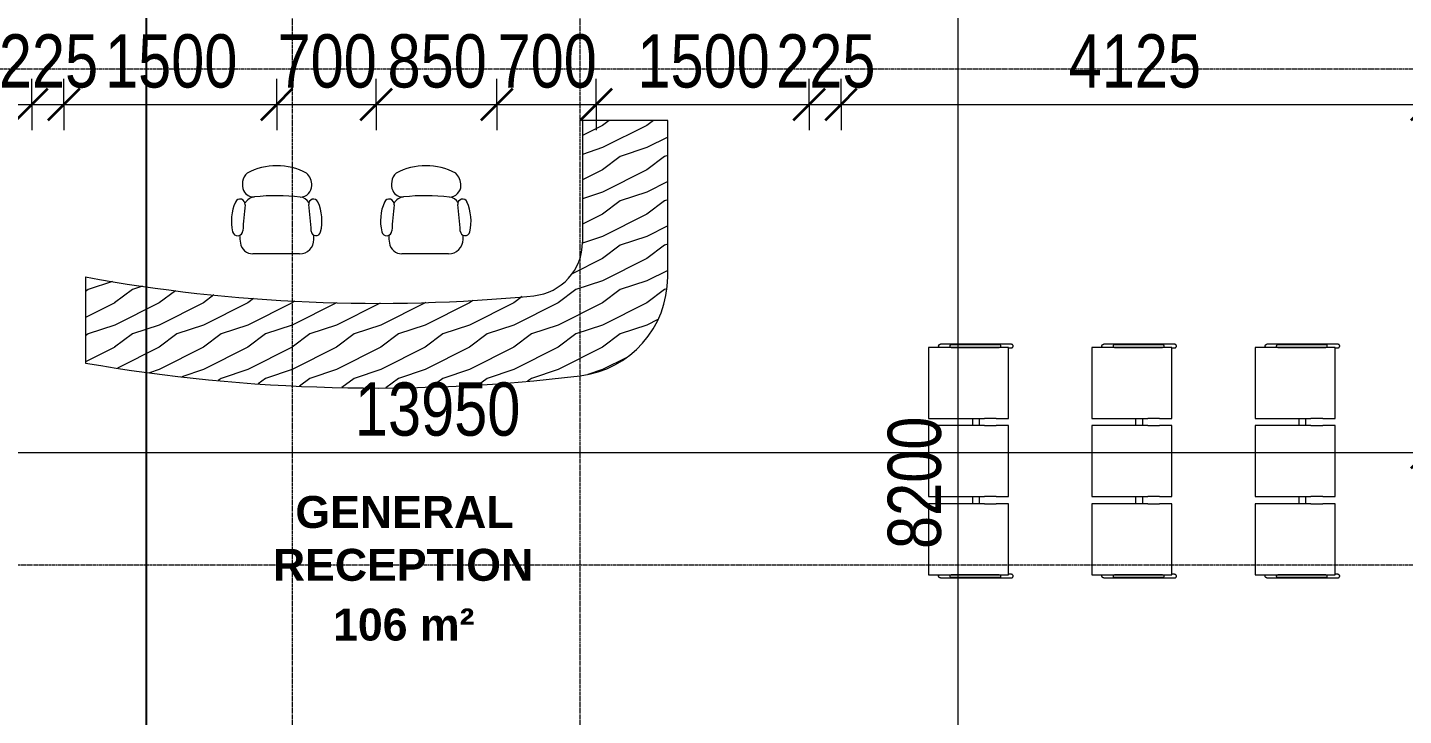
# Model space of a CAD drawing. Header units: millimetres. Extents: x -35190 to 411743, y -233114 to 23872.
# Drawn here: x 12194 to 21886, y -13307 to -8462 of the extents above; entities that cross this region are included whole.
import ezdxf

# ---------------------------------------------------------------- set-up
doc = ezdxf.new("R2010")
doc.units = ezdxf.units.MM
doc.linetypes.add('Grid Line', pattern=[22.225, 12.7, -3.175, 3.175, -3.175])
for name, color, linetype, lineweight in [('A-ANNO-DIMS', 211, 'Continuous', 9), ('A-ANNO-DIMS-75', 211, 'Continuous', 9), ('A-AREA-IDEN', 2, 'Continuous', 9), ('A-DETL-GENF', 92, 'Continuous', 18), ('A-DETL-THIN', 151, 'Continuous', 18), ('I-FURN', 30, 'Continuous', 18), ('S-GRID', 1, 'Continuous', 9)]:
    doc.layers.add(name, color=color, linetype=linetype, lineweight=lineweight)
doc.styles.add('Arial_3', font='arial.ttf', dxfattribs={"width": 0.8, "height": 375})
doc.styles.add('Arial_B', font='arialbd.ttf', dxfattribs={"height": 225})
doc.dimstyles.new('main_4_5mm', dxfattribs={"dimscale": 304.8, "dimtxt": 382.597275, "dimasz": 0.738189, "dimexe": 0.590551, "dimexo": 0.0625, "dimgap": 0.024606, "dimtad": 1, "dimdec": 0, "dimzin": 0, "dimdsep": 46, "dimtxsty": 'Arial_3', "dimblk1": 'OBLIQUE', "dimblk2": 'OBLIQUE', "dimsah": 1, "dimcen": 0.09, "dimdle": 0.590551, "dimazin": 0, "dimtfac": 1, "dimtdec": 4, "dimtix": 1, "dimtmove": 0, "dimatfit": 3, "dimfxl": 0.590551, "dimfxlon": 1, "dimtvp": 1, "dimtolj": 1, "dimtzin": 0, "dimarcsym": 2})
doc.dimstyles.new('main_4_5mm_2', dxfattribs={"dimscale": 304.8, "dimtxt": 382.597275, "dimasz": 0.738189, "dimexe": 0.590551, "dimexo": 0.0625, "dimgap": 0.024606, "dimtad": 1, "dimdec": 0, "dimzin": 0, "dimdsep": 46, "dimtxsty": 'Arial_3', "dimblk1": 'OBLIQUE', "dimblk2": 'OBLIQUE', "dimsah": 1, "dimcen": 0.09, "dimdle": 0.590551, "dimazin": 0, "dimtfac": 1, "dimtdec": 4, "dimtix": 1, "dimtmove": 0, "dimatfit": 3, "dimfxl": 0.590551, "dimfxlon": 1, "dimtvp": 1, "dimtolj": 1, "dimtzin": 0, "dimarcsym": 2})

# ---------------------------------------------------------------- blocks, each defined once
blk = doc.blocks.new('Waitiing_Room_Seat_-_3St_3749 - Three Seater-552475-GROUND FLOOR')
at = {"layer": 'I-FURN'}
for p, q in [((250, 433.7), (-250, 433.7)), ((-250, 433.7), (-250, 430)), ((-250, 430), (-250, 269.7)), ((250, 430), (250, 433.7)), ((250, 40.1), (250, 430)), ((800, 433.7), (300, 433.7)), ((300, 433.7), (300, 430)), ((300, 430), (300, 40.1)), ((800, 430), (800, 433.7)), ((800, 40.1), (800, 430)), ((1350, 433.7), (850, 433.7)), ((850, 433.7), (850, 430)), ((850, 430), (850, 40.1)), ((1350, 430), (1350, 433.7)), ((1350, 269.7), (1350, 430)), ((-272.5, 350), (-272.5, 100)), ((1372.5, 100), (1372.5, 350)), ((-270, 269.7), (-270, 266.6)), ((-270, 257.4), (-270, 249.3)), ((-250, 266.6), (-250, 269.7)), ((1350, 269.7), (1350, 266.6)), ((1350, 257.4), (1350, 249.3)), ((1370, 266.6), (1370, 269.7)), ((-272.5, 100), (-272.5, -150)), ((300, 125), (250, 125)), ((850, 125), (800, 125)), ((1372.5, -150), (1372.5, 100)), ((250, 75), (300, 75)), ((250, 40.1), (250, -43.9)), ((300, -43.9), (300, 40.1)), ((800, 75), (850, 75)), ((800, 40.1), (800, -43.9)), ((850, -43.9), (850, 40.1)), ((-250, -61), (-250, -120)), ((250, -120), (250, -43.9)), ((300, -43.9), (300, -120)), ((800, -120), (800, -43.9)), ((850, -43.9), (850, -120)), ((1350, -120), (1350, -60.9)), ((-250, -120), (-250, -129.6)), ((-250, -129.6), (250, -129.6)), ((-247.5, -150), (-247.5, -129.6)), ((250, -129.6), (250, -120)), ((300, -120), (300, -129.6)), ((300, -129.6), (800, -129.6)), ((800, -129.6), (800, -120)), ((850, -120), (850, -129.6)), ((850, -129.6), (1350, -129.6)), ((1347.5, -129.6), (1347.5, -150)), ((1350, -129.6), (1350, -120))]:
    blk.add_line(p, q, dxfattribs=at)
at = {"layer": 'I-FURN', "flags": 128}
for points in [[(-270, 274.4), (-269.8, 275.9), (-269.2, 277.3), (-268.2, 278.7), (-266.9, 279.8), (-265.2, 280.8), (-263.2, 281.5), (-261, 281.9), (-258.7, 281.8), (-256.4, 281.4), (-254.4, 280.6), (-252.6, 279.5), (-251.5, 278.3), (-250.8, 277.4), (-250.2, 275.8), (-250, 274.4)], [(-270, 249.3), (-270, 266.6), (-270, 274.3), (-270, 269.7)], [(-270, 269.7), (-270, 274.3), (-270, 266.6), (-270, 249.3)], [(-270, -70.7), (-270, 8.4), (-270, 89.3), (-270, 170.2), (-270, 249.3)], [(-270, 249.3), (-270, 170.2), (-270, 89.3), (-270, 8.4), (-270, -70.7)], [(-250, 269.7), (-250, 274.3), (-250, 266.6), (-250, 249.3)], [(-250, 249.3), (-250, 266.6), (-250, 274.3), (-250, 269.7)], [(-250, 249.3), (-250, 170.2), (-250, 89.3), (-250, 8.4), (-250, -64.4)], [(-250, -64.4), (-250, 8.4), (-250, 89.3), (-250, 170.2), (-250, 249.3)], [(1350, 274.4), (1350.2, 275.9), (1350.8, 277.3), (1351.8, 278.7), (1353.1, 279.8), (1354.8, 280.8), (1356.8, 281.5), (1359, 281.9), (1361.3, 281.8), (1363.6, 281.4), (1365.6, 280.6), (1367.4, 279.5), (1368.5, 278.3), (1369.2, 277.4), (1369.8, 275.8), (1370, 274.4)], [(1350, 269.7), (1350, 274.3), (1350, 266.6), (1350, 249.3)], [(1350, 249.3), (1350, 266.6), (1350, 274.3), (1350, 269.7)], [(1350, 249.3), (1350, 170.2), (1350, 89.3), (1350, 8.4), (1350, -64.4)], [(1350, -64.4), (1350, 8.4), (1350, 89.3), (1350, 170.2), (1350, 249.3)], [(1370, 249.3), (1370, 266.6), (1370, 274.3), (1370, 269.7)], [(1370, 269.7), (1370, 274.3), (1370, 266.6), (1370, 249.3)], [(1370, -70.7), (1370, 8.4), (1370, 89.3), (1370, 170.2), (1370, 249.3)], [(1370, 249.3), (1370, 170.2), (1370, 89.3), (1370, 8.4), (1370, -70.7)]]:
    blk.add_lwpolyline(points, dxfattribs=at)
at = {"layer": 'I-FURN'}
for points, knots in [([(-272.5, 350), (-272.5, 351.1), (-272.2, 353.3), (-271.2, 355.8), (-269.9, 357.6), (-268.5, 359.3), (-266.3, 360.9), (-263.3, 362.2), (-260, 362.6), (-256.7, 362.2), (-253.7, 360.9), (-251.5, 359.3), (-250.4, 358), (-250, 357.5), (-249.9, 357.4)], [0, 0, 0, 0, 0.0833333, 0.1666667, 0.2083333, 0.25, 0.3333333, 0.4166667, 0.5, 0.5833333, 0.6666667, 0.75, 0.7916667, 0.7987111, 0.7987111, 0.7987111, 0.7987111]), ([(1349.9, 357.4), (1350, 357.5), (1350.4, 358), (1351.5, 359.3), (1353.7, 360.9), (1356.7, 362.2), (1360, 362.6), (1363.3, 362.2), (1366.3, 360.9), (1368.5, 359.3), (1369.9, 357.6), (1371.2, 355.8), (1372.2, 353.3), (1372.5, 351.1), (1372.5, 350)], [0.2012889, 0.2012889, 0.2012889, 0.2012889, 0.2083333, 0.25, 0.3333333, 0.4166667, 0.5, 0.5833333, 0.6666667, 0.75, 0.7916667, 0.8333333, 0.9166667, 1, 1, 1, 1]), ([(-272.5, 100), (-272.5, 100), (-272.3, 100), (-271.6, 100), (-271, 100), (-270.4, 100), (-270.1, 100), (-269.9, 100)], [0, 0, 0, 0, 0.0833333, 0.125, 0.1666667, 0.1875, 0.2083333, 0.2083333, 0.2083333, 0.2083333]), ([(1370, 100), (1370.3, 100), (1370.7, 100), (1371.2, 100), (1371.7, 100), (1372.3, 100), (1372.5, 100), (1372.5, 100)], [0.7955164, 0.7955164, 0.7955164, 0.7955164, 0.8333333, 0.8541667, 0.875, 0.9166667, 1, 1, 1, 1]), ([(-272.5, -150), (-272.5, -151.1), (-272.2, -153.3), (-271.2, -155.8), (-269.9, -157.6), (-268.5, -159.3), (-266.3, -160.9), (-263.3, -162.2), (-260, -162.6), (-256.7, -162.2), (-253.7, -160.9), (-251.5, -159.3), (-250.1, -157.6), (-248.8, -155.8), (-247.8, -153.3), (-247.5, -151.1), (-247.5, -150)], [0, 0, 0, 0, 0.083333, 0.166667, 0.208333, 0.25, 0.333333, 0.416667, 0.5, 0.583333, 0.666667, 0.75, 0.791667, 0.833333, 0.916667, 1, 1, 1, 1]), ([(1347.5, -150), (1347.5, -151.1), (1347.8, -153.3), (1348.8, -155.8), (1350.1, -157.6), (1351.5, -159.3), (1353.7, -160.9), (1356.7, -162.2), (1360, -162.6), (1363.3, -162.2), (1366.3, -160.9), (1368.5, -159.3), (1369.9, -157.6), (1371.2, -155.8), (1372.2, -153.3), (1372.5, -151.1), (1372.5, -150)], [0, 0, 0, 0, 0.083333, 0.166667, 0.208333, 0.25, 0.333333, 0.416667, 0.5, 0.583333, 0.666667, 0.75, 0.791667, 0.833333, 0.916667, 1, 1, 1, 1])]:
    blk.add_open_spline(points, degree=3, knots=knots, dxfattribs=at)
for points in [[(-270, 269.7), (-270, 270.1), (-269.9, 270.6), (-269.8, 271)], [(1350, 269.7), (1350, 270.1), (1350.1, 270.6), (1350.2, 271)], [(-250, -70.7), (-250, -70.9), (-250.1, -71.2), (-250.8, -71.6), (-251.9, -72), (-253.3, -72.4), (-255, -72.6), (-256.9, -72.8), (-258.9, -72.9), (-261.1, -72.9), (-263.1, -72.8), (-265, -72.6), (-266.7, -72.4), (-268.1, -72), (-269.2, -71.6), (-269.9, -71.2), (-270, -70.9), (-270, -70.7)], [(1370, -70.7), (1370, -70.9), (1369.9, -71.2), (1369.2, -71.6), (1368.1, -72), (1366.7, -72.4), (1365, -72.6), (1363.1, -72.8), (1361.1, -72.9), (1358.9, -72.9), (1356.9, -72.8), (1355, -72.6), (1353.3, -72.4), (1351.9, -72), (1350.8, -71.6), (1350.1, -71.2), (1350, -70.9), (1350, -70.7)]]:
    blk.add_open_spline(points, degree=3, dxfattribs=at)
blk = doc.blocks.new('Steelcase Turnstone - A La Carte - Seating - Task Chair - Modified Round Back-554156-GROUND FLOOR')
at = {"layer": 'I-FURN'}
blk.add_line((160.9, 9.5), (-167.8, 9.5), dxfattribs=at)
for centre, radius, start, end in [((1, 177.6), 451.9, 62.31577, 117.68423), ((-131, 498.9), 111, 134.66463, 203.63089), ((166.5, 490.6), 81.3, 270, 360), ((125.9, 490.6), 121.9, 360, 45.71904), ((-258.2, 358.9), 36, 353.25983, 156.40012), ((-164, 484.5), 75, 203.63089, 276.36911), ((-145.8, 321.6), 88.9, 96.36911, 150.17907), ((2.4, -1005.8), 1424.6, 83.38651, 96.36911), ((157, 327.3), 82.5, 31.59857, 83.38651), ((259.7, 361), 33.8, 23.84922, 186.92811), ((12.8, 240.6), 331.6, 156.40012, 193.17067), ((2857.8, -9.3), 3101.7, 173.25983, 176.66454), ((-2893.1, -22.1), 3142.2, 3.48976, 6.92811), ((-12.8, 240.6), 331.6, 346.54131, 23.84922), ((-274.9, 173.3), 36.2, 193.17067, 356.66454), ((315.7, 170.1), 577.7, 183.01685, 188.43094), ((160.9, 111.1), 101.6, 270, 359.91362), ((276.9, 171.2), 33.7, 183.48976, 346.54131), ((-922.3, 112.8), 1184.9, 359.91362, 1.35994), ((-167.8, 98.4), 88.9, 188.43094, 270)]:
    blk.add_arc(centre, radius, start, end, dxfattribs=at)
blk = doc.blocks.new('DIMBLOCK128-GROUND FLOOR')
at = {"layer": 'A-ANNO-DIMS-75', "lineweight": 35, "transparency": 16777216}
for p, q in [((18747.2, -7575.3), (18634.7, -7462.8)), ((18747.2, -7575.3), (18859.7, -7687.8)), ((18747.2, -15775.3), (18634.7, -15662.8)), ((18747.2, -15775.3), (18859.7, -15887.8))]:
    blk.add_line(p, q, dxfattribs=at)
at = {"layer": 'A-ANNO-DIMS-75', "transparency": 16777216}
for p, q in [((18747.2, -7575.3), (18567.2, -7575.3)), ((18747.2, -7575.3), (18747.2, -15955.3)), ((18747.2, -7575.3), (18927.2, -7575.3)), ((18747.2, -15775.3), (18567.2, -15775.3)), ((18747.2, -15775.3), (18927.2, -15775.3))]:
    blk.add_line(p, q, dxfattribs=at)
at = {"layer": 'A-ANNO-DIMS-75', "color": 0, "transparency": 16777216, "insert": (18252.9, -12134.4), "char_height": 375, "width": 1101.88, "attachment_point": 1, "rotation": 90, "line_spacing_factor": 0.941778, "style": 'Arial_3'}
blk.add_mtext('8200', dxfattribs=at)
blk = doc.blocks.new('_Oblique')
at = {"color": 0, "linetype": 'ByBlock', "lineweight": -2}
blk.add_line((-0.5, -0.5), (0.5, 0.5), dxfattribs=at)
blk = doc.blocks.new('DIMBLOCK129-GROUND FLOOR')
at = {"layer": 'A-ANNO-DIMS-75', "transparency": 16777216}
for p, q in [((8098.9, -11455.8), (8098.9, -11275.8)), ((22048.9, -11455.8), (22048.9, -11275.8)), ((7918.9, -11455.8), (22228.9, -11455.8)), ((8098.9, -11455.8), (8098.9, -11635.8)), ((22048.9, -11455.8), (22048.9, -11635.8))]:
    blk.add_line(p, q, dxfattribs=at)
at = {"layer": 'A-ANNO-DIMS-75', "lineweight": 35, "transparency": 16777216}
for p, q in [((8098.9, -11455.8), (8211.4, -11343.3)), ((22048.9, -11455.8), (22161.4, -11343.3)), ((8098.9, -11455.8), (7986.4, -11568.3)), ((22048.9, -11455.8), (21936.4, -11568.3))]:
    blk.add_line(p, q, dxfattribs=at)
at = {"layer": 'A-ANNO-DIMS-75', "color": 0, "transparency": 16777216, "insert": (14500, -10961.4), "char_height": 375, "width": 1377.35, "attachment_point": 1, "line_spacing_factor": 0.941778, "style": 'Arial_3'}
blk.add_mtext('13950', dxfattribs=at)
blk = doc.blocks.new('DIMBLOCK523-GROUND FLOOR')
at = {"layer": 'A-ANNO-DIMS-75', "transparency": 16777216}
for p, q in [((8098.9, -9004.2), (8098.9, -8824.2)), ((12223.9, -9004.2), (12223.9, -8824.2)), ((7918.9, -9004.2), (12223.9, -9004.2)), ((8098.9, -9004.2), (8098.9, -9184.2)), ((12223.9, -9004.2), (12223.9, -9184.2))]:
    blk.add_line(p, q, dxfattribs=at)
at = {"layer": 'A-ANNO-DIMS-75', "lineweight": 35, "transparency": 16777216}
for p, q in [((8098.9, -9004.2), (8211.4, -8891.7)), ((12223.9, -9004.2), (12336.4, -8891.7)), ((8098.9, -9004.2), (7986.4, -9116.7)), ((12223.9, -9004.2), (12111.4, -9116.7))]:
    blk.add_line(p, q, dxfattribs=at)
at = {"layer": 'A-ANNO-DIMS-75', "color": 0, "transparency": 16777216, "insert": (9702.3, -8509.9), "char_height": 375, "width": 1101.88, "attachment_point": 1, "line_spacing_factor": 0.941778, "style": 'Arial_3'}
blk.add_mtext('4125', dxfattribs=at)
blk = doc.blocks.new('DIMBLOCK524-GROUND FLOOR')
at = {"layer": 'A-ANNO-DIMS-75', "transparency": 16777216}
for p, q in [((12223.9, -9004.2), (12223.9, -8824.2)), ((12448.9, -9004.2), (12448.9, -8824.2)), ((12223.9, -9004.2), (12448.9, -9004.2)), ((12223.9, -9004.2), (12223.9, -9184.2)), ((12448.9, -9004.2), (12448.9, -9184.2))]:
    blk.add_line(p, q, dxfattribs=at)
at = {"layer": 'A-ANNO-DIMS-75', "lineweight": 35, "transparency": 16777216}
for p, q in [((12223.9, -9004.2), (12336.4, -8891.7)), ((12448.9, -9004.2), (12561.4, -8891.7)), ((12223.9, -9004.2), (12111.4, -9116.7)), ((12448.9, -9004.2), (12336.4, -9116.7))]:
    blk.add_line(p, q, dxfattribs=at)
at = {"layer": 'A-ANNO-DIMS-75', "color": 0, "transparency": 16777216, "insert": (11992.1, -8509.9), "char_height": 375, "width": 826.41, "attachment_point": 1, "line_spacing_factor": 0.941778, "style": 'Arial_3'}
blk.add_mtext('225', dxfattribs=at)
blk = doc.blocks.new('DIMBLOCK525-GROUND FLOOR')
at = {"layer": 'A-ANNO-DIMS-75', "transparency": 16777216}
for p, q in [((12448.9, -9004.2), (12448.9, -8824.2)), ((13948.9, -9004.2), (13948.9, -8824.2)), ((12448.9, -9004.2), (13948.9, -9004.2)), ((12448.9, -9004.2), (12448.9, -9184.2)), ((13948.9, -9004.2), (13948.9, -9184.2))]:
    blk.add_line(p, q, dxfattribs=at)
at = {"layer": 'A-ANNO-DIMS-75', "lineweight": 35, "transparency": 16777216}
for p, q in [((12448.9, -9004.2), (12561.4, -8891.7)), ((13948.9, -9004.2), (14061.4, -8891.7)), ((12448.9, -9004.2), (12336.4, -9116.7)), ((13948.9, -9004.2), (13836.4, -9116.7))]:
    blk.add_line(p, q, dxfattribs=at)
at = {"layer": 'A-ANNO-DIMS-75', "color": 0, "transparency": 16777216, "insert": (12739.8, -8509.9), "char_height": 375, "width": 1101.88, "attachment_point": 1, "line_spacing_factor": 0.941778, "style": 'Arial_3'}
blk.add_mtext('1500', dxfattribs=at)
blk = doc.blocks.new('DIMBLOCK526-GROUND FLOOR')
at = {"layer": 'A-ANNO-DIMS-75', "transparency": 16777216}
for p, q in [((13948.9, -9004.2), (13948.9, -8824.2)), ((14648.9, -9004.2), (14648.9, -8824.2)), ((13948.9, -9004.2), (14648.9, -9004.2)), ((13948.9, -9004.2), (13948.9, -9184.2)), ((14648.9, -9004.2), (14648.9, -9184.2))]:
    blk.add_line(p, q, dxfattribs=at)
at = {"layer": 'A-ANNO-DIMS-75', "lineweight": 35, "transparency": 16777216}
for p, q in [((13948.9, -9004.2), (14061.4, -8891.7)), ((14648.9, -9004.2), (14761.4, -8891.7)), ((13948.9, -9004.2), (13836.4, -9116.7)), ((14648.9, -9004.2), (14536.4, -9116.7))]:
    blk.add_line(p, q, dxfattribs=at)
at = {"layer": 'A-ANNO-DIMS-75', "color": 0, "transparency": 16777216, "insert": (13954.6, -8509.9), "char_height": 375, "width": 826.41, "attachment_point": 1, "line_spacing_factor": 0.941778, "style": 'Arial_3'}
blk.add_mtext('700', dxfattribs=at)
blk = doc.blocks.new('DIMBLOCK527-GROUND FLOOR')
at = {"layer": 'A-ANNO-DIMS-75', "transparency": 16777216}
for p, q in [((14648.9, -9004.2), (14648.9, -8824.2)), ((15498.9, -9004.2), (15498.9, -8824.2)), ((14648.9, -9004.2), (15498.9, -9004.2)), ((14648.9, -9004.2), (14648.9, -9184.2)), ((15498.9, -9004.2), (15498.9, -9184.2))]:
    blk.add_line(p, q, dxfattribs=at)
at = {"layer": 'A-ANNO-DIMS-75', "lineweight": 35, "transparency": 16777216}
for p, q in [((14648.9, -9004.2), (14761.4, -8891.7)), ((15498.9, -9004.2), (15611.4, -8891.7)), ((14648.9, -9004.2), (14536.4, -9116.7)), ((15498.9, -9004.2), (15386.4, -9116.7))]:
    blk.add_line(p, q, dxfattribs=at)
at = {"layer": 'A-ANNO-DIMS-75', "color": 0, "transparency": 16777216, "insert": (14729.6, -8509.9), "char_height": 375, "width": 826.41, "attachment_point": 1, "line_spacing_factor": 0.941778, "style": 'Arial_3'}
blk.add_mtext('850', dxfattribs=at)
blk = doc.blocks.new('DIMBLOCK528-GROUND FLOOR')
at = {"layer": 'A-ANNO-DIMS-75', "transparency": 16777216}
for p, q in [((15498.9, -9004.2), (15498.9, -8824.2)), ((16198.9, -9004.2), (16198.9, -8824.2)), ((15498.9, -9004.2), (16198.9, -9004.2)), ((15498.9, -9004.2), (15498.9, -9184.2)), ((16198.9, -9004.2), (16198.9, -9184.2))]:
    blk.add_line(p, q, dxfattribs=at)
at = {"layer": 'A-ANNO-DIMS-75', "lineweight": 35, "transparency": 16777216}
for p, q in [((15498.9, -9004.2), (15611.4, -8891.7)), ((16198.9, -9004.2), (16311.4, -8891.7)), ((15498.9, -9004.2), (15386.4, -9116.7)), ((16198.9, -9004.2), (16086.4, -9116.7))]:
    blk.add_line(p, q, dxfattribs=at)
at = {"layer": 'A-ANNO-DIMS-75', "color": 0, "transparency": 16777216, "insert": (15504.6, -8509.9), "char_height": 375, "width": 826.41, "attachment_point": 1, "line_spacing_factor": 0.941778, "style": 'Arial_3'}
blk.add_mtext('700', dxfattribs=at)
blk = doc.blocks.new('DIMBLOCK529-GROUND FLOOR')
at = {"layer": 'A-ANNO-DIMS-75', "transparency": 16777216}
for p, q in [((16198.9, -9004.2), (16198.9, -8824.2)), ((17698.9, -9004.2), (17698.9, -8824.2)), ((16198.9, -9004.2), (17698.9, -9004.2)), ((16198.9, -9004.2), (16198.9, -9184.2)), ((17698.9, -9004.2), (17698.9, -9184.2))]:
    blk.add_line(p, q, dxfattribs=at)
at = {"layer": 'A-ANNO-DIMS-75', "lineweight": 35, "transparency": 16777216}
for p, q in [((16198.9, -9004.2), (16311.4, -8891.7)), ((17698.9, -9004.2), (17811.4, -8891.7)), ((16198.9, -9004.2), (16086.4, -9116.7)), ((17698.9, -9004.2), (17586.4, -9116.7))]:
    blk.add_line(p, q, dxfattribs=at)
at = {"layer": 'A-ANNO-DIMS-75', "color": 0, "transparency": 16777216, "insert": (16489.8, -8509.9), "char_height": 375, "width": 1101.88, "attachment_point": 1, "line_spacing_factor": 0.941778, "style": 'Arial_3'}
blk.add_mtext('1500', dxfattribs=at)
blk = doc.blocks.new('DIMBLOCK530-GROUND FLOOR')
at = {"layer": 'A-ANNO-DIMS-75', "transparency": 16777216}
for p, q in [((17698.9, -9004.2), (17698.9, -8824.2)), ((17923.9, -9004.2), (17923.9, -8824.2)), ((17698.9, -9004.2), (17923.9, -9004.2)), ((17698.9, -9004.2), (17698.9, -9184.2)), ((17923.9, -9004.2), (17923.9, -9184.2))]:
    blk.add_line(p, q, dxfattribs=at)
at = {"layer": 'A-ANNO-DIMS-75', "lineweight": 35, "transparency": 16777216}
for p, q in [((17698.9, -9004.2), (17811.4, -8891.7)), ((17923.9, -9004.2), (18036.4, -8891.7)), ((17698.9, -9004.2), (17586.4, -9116.7)), ((17923.9, -9004.2), (17811.4, -9116.7))]:
    blk.add_line(p, q, dxfattribs=at)
at = {"layer": 'A-ANNO-DIMS-75', "color": 0, "transparency": 16777216, "insert": (17467.1, -8509.9), "char_height": 375, "width": 826.41, "attachment_point": 1, "line_spacing_factor": 0.941778, "style": 'Arial_3'}
blk.add_mtext('225', dxfattribs=at)
blk = doc.blocks.new('DIMBLOCK531-GROUND FLOOR')
at = {"layer": 'A-ANNO-DIMS-75', "transparency": 16777216}
for p, q in [((17923.9, -9004.2), (17923.9, -8824.2)), ((22048.9, -9004.2), (22048.9, -8824.2)), ((17923.9, -9004.2), (22228.9, -9004.2)), ((17923.9, -9004.2), (17923.9, -9184.2)), ((22048.9, -9004.2), (22048.9, -9184.2))]:
    blk.add_line(p, q, dxfattribs=at)
at = {"layer": 'A-ANNO-DIMS-75', "lineweight": 35, "transparency": 16777216}
for p, q in [((17923.9, -9004.2), (18036.4, -8891.7)), ((22048.9, -9004.2), (22161.4, -8891.7)), ((17923.9, -9004.2), (17811.4, -9116.7)), ((22048.9, -9004.2), (21936.4, -9116.7))]:
    blk.add_line(p, q, dxfattribs=at)
at = {"layer": 'A-ANNO-DIMS-75', "color": 0, "transparency": 16777216, "insert": (19527.3, -8509.9), "char_height": 375, "width": 1101.88, "attachment_point": 1, "line_spacing_factor": 0.941778, "style": 'Arial_3'}
blk.add_mtext('4125', dxfattribs=at)

msp = doc.modelspace()

# ---------------------------------------------------------------- hatches: boundary and pattern name
at = {"layer": 'A-DETL-GENF'}
h = msp.add_hatch(dxfattribs=at)
h.set_pattern_fill('FP_52', color=253, style=0, pattern_type=2)
h.set_pattern_definition([(216.87, (124.95, 312.375), (937.12388, 624.75167), [156.188, -1405.688]), (206.565, (312.38, 218.66), (-312.3754, -312.3744), [349.246, -349.246]), (198.435, (312.375, 62.475), (-624.7491, -312.3757), [197.563, -790.253])])
h.paths.add_polyline_path([(14535, -11000.3), (14923.4, -10997.8), (15311.6, -10982.8), (15699.1, -10955.2), (16085.5, -10915), (16176.4, -10898), (16264.2, -10869.1), (16347.4, -10829), (16424.6, -10778.2), (16494.5, -10717.7), (16555.9, -10648.6), (16607.6, -10572), (16648.7, -10489.2), (16678.7, -10401.8), (16696.8, -10311.2), (16702.9, -10219), (16702.9, -9116.8), (16102.9, -9116.8), (16102.9, -9972.6), (16097.8, -10034.5), (16082.7, -10094.8), (16058, -10151.8), (16024.3, -10204.1), (15982.5, -10250.1), (15933.8, -10288.7), (15879.5, -10318.8), (15820.9, -10339.7), (15759.8, -10350.8), (15408.7, -10379.5), (15056.9, -10397.4), (14704.8, -10404.5), (14352.6, -10400.6), (14000.7, -10385.9), (13644.5, -10359.9), (13299, -10324), (12950, -10276.8), (12602.6, -10218.8), (12602.6, -10824.7), (12986.4, -10884.8), (13371.9, -10932.4), (13758.8, -10967.6), (14146.6, -10990.2)])

# ---------------------------------------------------------------- linework, layer by layer
msp.add_line((13028.5, 23872.4), (13028.5, -29344))
at = {"layer": 'A-DETL-THIN'}
for p, q in [((16702.9, -9116.8), (16102.9, -9116.8)), ((16102.9, -9116.8), (16102.9, -9972.6)), ((16702.9, -10219), (16702.9, -9116.8)), ((12602.6, -10218.8), (12602.6, -10824.7))]:
    msp.add_line(p, q, dxfattribs=at)
for centre, radius, start, end in [((15722.9, -9972.6), 380, 275.56575, 0), ((14653.1, 1006.2), 11410.8, 259.64785, 275.56575), ((16001.8, -10219), 701.1, 276.8549, 0), ((14652.2, 1008), 12008.9, 260.17289, 276.8549)]:
    msp.add_arc(centre, radius, start, end, dxfattribs=at)
at = {"layer": 'S-GRID', "linetype": 'Grid Line'}
for p, q in [((14061.4, -23401.6), (14061.4, 18871.1)), ((16086.4, -23401.6), (16086.4, 18871.1)), ((-16035.3, -8752.8), (47071.4, -8752.8)), ((-16035.3, -12245.8), (47071.4, -12245.8))]:
    msp.add_line(p, q, dxfattribs=at)

# ---------------------------------------------------------------- block references
at = {"layer": 'I-FURN'}
for p in [(13948.9, -10065.3), (14998.9, -10065.3)]:
    msp.add_blockref('Steelcase Turnstone - A La Carte - Seating - Task Chair - Modified Round Back-554156-GROUND FLOOR', p, dxfattribs=at)
at = {"layer": 'I-FURN', "rotation": 89.99999999999991}
for p in [(18973.9, -12065.3), (20123.9, -12065.3), (21273.9, -12065.3)]:
    msp.add_blockref('Waitiing_Room_Seat_-_3St_3749 - Three Seater-552475-GROUND FLOOR', p, dxfattribs=at)

# ---------------------------------------------------------------- texts
at = {"layer": 'A-AREA-IDEN', "char_height": 225, "attachment_point": 1, "style": 'Arial_B'}
for s, insert, width in [('GENERAL', (14080.8, -11761.2), 1875.949), ('RECEPTION', (13922.1, -12133.3), 2254.746), ('106 m²', (14346.2, -12554.1), 1226.582)]:
    msp.add_mtext(s, dxfattribs=dict(at, insert=insert, width=width))

# ---------------------------------------------------------------- dimensions: what is measured, and where the dimension line sits
at = {"layer": 'A-ANNO-DIMS'}
dim = msp.add_linear_dim(base=(18747.2, -15775.3), p1=(18567.2, -7575.3), p2=(18927.2, -15775.3), angle=90, dimstyle='main_4_5mm', override={"dimpost": '<>', "dimfxl": 8207.898635}, dxfattribs=at)
dim.commit()
dim.dimension.update_dxf_attribs({"geometry": 'DIMBLOCK128-GROUND FLOOR', "text_midpoint": (18548.3, -11675.3)})
for base, p1, p2, dimstyle, override, picture, middle in [((12223.9, -9004.2), (8098.9, -8824.2), (12223.9, -8824.2), 'main_4_5mm_2', {"dimpost": '<>', "dimfxl": 4125}, 'DIMBLOCK523-GROUND FLOOR', (10161.4, -8805.3)), ((12448.9, -9004.2), (12223.9, -8824.2), (12448.9, -8824.2), 'main_4_5mm_2', {"dimpost": '<>', "dimfxl": 225}, 'DIMBLOCK524-GROUND FLOOR', (12336.4, -8805.3)), ((13948.9, -9004.2), (12448.9, -8824.2), (13948.9, -8824.2), 'main_4_5mm_2', {"dimpost": '<>', "dimfxl": 1500}, 'DIMBLOCK525-GROUND FLOOR', (13198.9, -8805.3)), ((14648.9, -9004.2), (13948.9, -8824.2), (14648.9, -8824.2), 'main_4_5mm_2', {"dimpost": '<>', "dimfxl": 700}, 'DIMBLOCK526-GROUND FLOOR', (14298.9, -8805.3)), ((15498.9, -9004.2), (14648.9, -8824.2), (15498.9, -8824.2), 'main_4_5mm_2', {"dimpost": '<>', "dimfxl": 850}, 'DIMBLOCK527-GROUND FLOOR', (15073.9, -8805.3)), ((16198.9, -9004.2), (15498.9, -8824.2), (16198.9, -8824.2), 'main_4_5mm_2', {"dimpost": '<>', "dimfxl": 700}, 'DIMBLOCK528-GROUND FLOOR', (15848.9, -8805.3)), ((17698.9, -9004.2), (16198.9, -8824.2), (17698.9, -8824.2), 'main_4_5mm_2', {"dimpost": '<>', "dimfxl": 1500}, 'DIMBLOCK529-GROUND FLOOR', (16948.9, -8805.3)), ((17923.9, -9004.2), (17698.9, -8824.2), (17923.9, -8824.2), 'main_4_5mm_2', {"dimpost": '<>', "dimfxl": 225}, 'DIMBLOCK530-GROUND FLOOR', (17811.4, -8805.3)), ((22048.9, -9004.2), (17923.9, -8824.2), (22048.9, -8824.2), 'main_4_5mm_2', {"dimpost": '<>', "dimfxl": 4125}, 'DIMBLOCK531-GROUND FLOOR', (19986.4, -8805.3)), ((22048.9, -11455.8), (8098.9, -11275.8), (22048.9, -11275.8), 'main_4_5mm', {"dimpost": '<>', "dimfxl": 13950}, 'DIMBLOCK129-GROUND FLOOR', (15073.9, -11256.7))]:
    dim = msp.add_linear_dim(base=base, p1=p1, p2=p2, dimstyle=dimstyle, override=override, dxfattribs=at)
    dim.commit()
    dim.dimension.update_dxf_attribs({"geometry": picture, "text_midpoint": middle})

doc.saveas('drawing.dxf')
